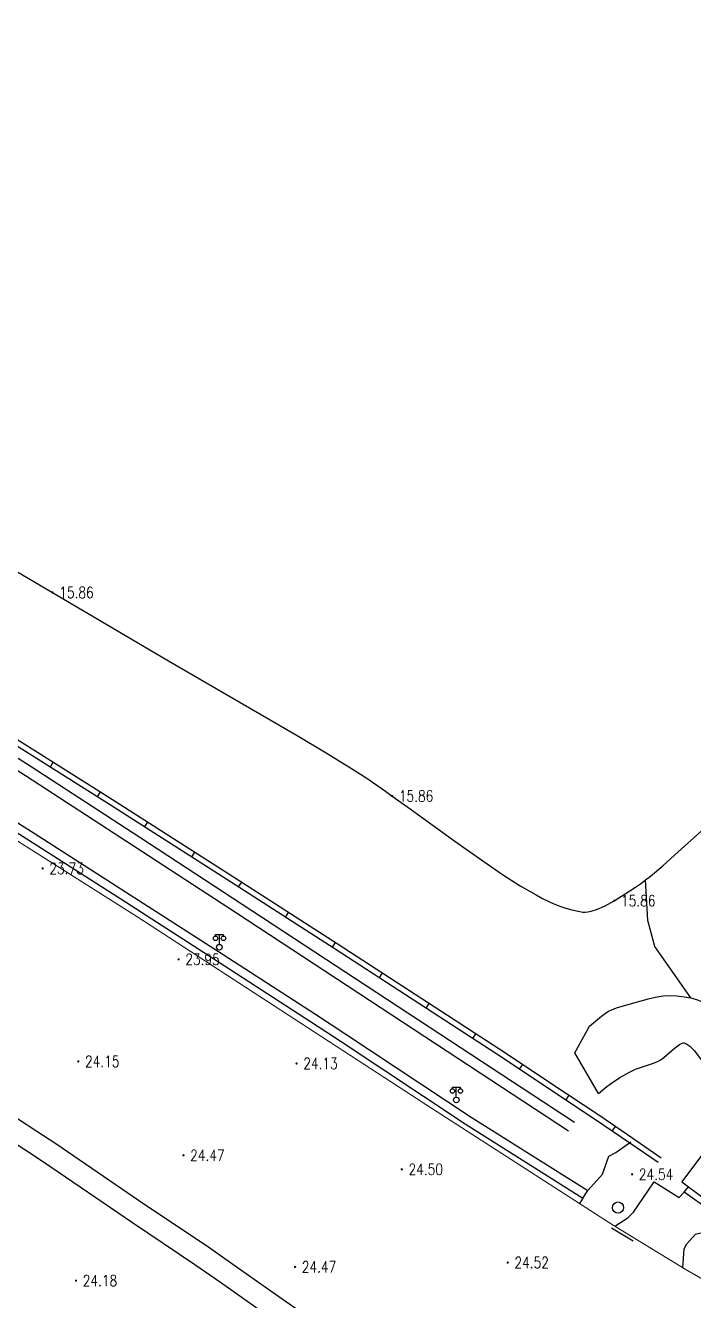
# Model space of a CAD drawing. Extents: x 404846 to 408477, y 3390929 to 3392894.
# Drawn here: x 407507.2 to 407567, y 3391771.4 to 3391885.6 of the extents above; entities that cross this region are included whole.
import ezdxf
from ezdxf.enums import TextEntityAlignment as Align

# ---------------------------------------------------------------- set-up
doc = ezdxf.new("R2010")
doc.units = 0
doc.header["$LTSCALE"] = 0.5
doc.layers.get('0').update_dxf_attribs({"linetype": 'CONTINUOUS'})
for name, color, linetype in [('DLDW', 11, 'CONTINUOUS'), ('DLSS', 4, 'CONTINUOUS'), ('DMTZ', 3, 'CONTINUOUS'), ('GCD', 1, 'CONTINUOUS'), ('GXYZ', 2, 'CONTINUOUS'), ('JMD', 6, 'CONTINUOUS'), ('SXSS', 5, 'CONTINUOUS'), ('ZBTZ', 3, 'CONTINUOUS')]:
    doc.layers.add(name, color=color, linetype=linetype)
doc.styles.add('HZ', font='rs.shx', dxfattribs={"width": 0.8, "bigfont": 'hztxt.shx'})
doc.linetypes.add('10411', pattern='A,2,[150,AAA.SHX,S=1,R=0,X=0,Y=1],2,[151,AAA.SHX,S=1,R=0,X=0,Y=3],1e-11', length=4)
doc.linetypes.add('10421', pattern='A,2,[150,AAA.SHX,S=0.5,R=0,X=0,Y=0.5],1e-11', length=2)
doc.linetypes.add('10422', pattern='A,0.75,[150,AAA.SHX,S=0.5,R=0,X=0,Y=0.5],1.5,[177,AAA.SHX,S=1,R=0,X=0,Y=0.4],0.75', length=3)
doc.linetypes.add('1161', pattern='A,0,[149,AAA.SHX,S=0.15,R=0,X=0,Y=0],-1.6', length=1.6)
doc.linetypes.add('732', pattern='A,9,-0.5,[162,AAA.SHX,S=1,R=0,X=0,Y=0],-0.5', length=10)

# ---------------------------------------------------------------- blocks, each defined once
blk = doc.blocks.new('gc097')
for p, q in [((-0.7, 2), (-0.7, 2.3)), ((-0.7, 2.3), (0.7, 2.3)), ((0, 0.5), (0, 2.3)), ((0.7, 2.3), (0.7, 2))]:
    blk.add_line(p, q)
for centre, radius in [((-0.7, 1.6), 0.4), ((0, 0), 0.5), ((0.73, 1.6), 0.4)]:
    blk.add_circle(centre, radius)
blk = doc.blocks.new('GC200')
at = {"linetype": 'Continuous', "const_width": 0.2, "flags": 128}
blk.add_lwpolyline([(-0.1, 0, 1), (0.1, 0, 1)], format="xyb", close=True, dxfattribs=at)
blk = doc.blocks.new('gc188')
blk.add_circle((0, 0), 1)

msp = doc.modelspace()

# ---------------------------------------------------------------- linework, layer by layer
at = {"layer": 'DLSS', "linetype": 'Continuous', "const_width": 0.1, "flags": 128}
for points, elevation in [([(407543.346, 3391788.747), (407517.366, 3391805.649), (407503.271, 3391814.572)], 24.055), ([(407571.259, 3391771.34), (407566.41, 3391774.111), (407566.093, 3391774.304), (407559.996, 3391778.024), (407559.867, 3391778.103), (407556.834, 3391780.058), (407543.346, 3391788.747)], 24.57)]:
    msp.add_lwpolyline(points, dxfattribs=dict(at, elevation=elevation))
at = {"layer": 'DMTZ', "linetype": '10411', "elevation": 23.843, "flags": 128}
msp.add_lwpolyline([(407558.539, 3391789.898), (407559.272, 3391790.537), (407559.605, 3391790.79), (407560.456, 3391791.345), (407561.311, 3391791.837), (407561.847, 3391792.09), (407563.469, 3391792.625), (407563.814, 3391792.766), (407564.059, 3391792.896), (407564.398, 3391793.148), (407565.325, 3391793.938), (407565.806, 3391794.3), (407565.976, 3391794.397), (407566.127, 3391794.445), (407566.216, 3391794.44), (407566.368, 3391794.381), (407566.538, 3391794.275), (407566.713, 3391794.139), (407567.107, 3391793.755), (407567.757, 3391792.901), (407568.039, 3391792.596), (407568.359, 3391792.399), (407569.367, 3391791.922), (407569.56, 3391791.798), (407569.705, 3391791.666), (407569.806, 3391791.491), (407569.872, 3391791.269), (407569.926, 3391790.953), (407570.022, 3391790.144), (407570.119, 3391789.736), (407570.194, 3391789.572), (407570.301, 3391789.406), (407570.439, 3391789.224), (407570.595, 3391789.053), (407570.755, 3391788.918), (407570.858, 3391788.863), (407570.941, 3391788.84), (407571.15, 3391788.825), (407571.802, 3391788.836), (407571.977, 3391788.801), (407572.059, 3391788.741), (407572.115, 3391788.638), (407572.155, 3391788.498), (407572.261, 3391787.655), (407572.296, 3391787.514), (407572.374, 3391787.311), (407572.641, 3391786.83), (407573.211, 3391785.994), (407573.38, 3391785.722), (407573.514, 3391785.438), (407573.895, 3391784.508), (407574.033, 3391784.252), (407574.154, 3391784.086), (407574.32, 3391783.941), (407574.589, 3391783.803), (407574.974, 3391783.66), (407575.716, 3391783.429), (407576.186, 3391783.264), (407576.648, 3391783.077), (407576.996, 3391782.89), (407577.11, 3391782.805), (407577.412, 3391782.481), (407577.669, 3391782.135), (407577.869, 3391781.811), (407578.183, 3391781.197), (407578.263, 3391780.977), (407578.296, 3391780.826), (407578.301, 3391780.737), (407578.288, 3391780.645), (407578.113, 3391780.087), (407578.087, 3391779.942), (407578.092, 3391779.865), (407578.172, 3391779.71), (407578.297, 3391779.568), (407578.422, 3391779.427)], dxfattribs=at)
at = {"layer": 'DMTZ', "linetype": '10422', "elevation": 24.981, "flags": 128}
msp.add_lwpolyline([(407568.502, 3391784.168), (407569.13, 3391785.012), (407574.217, 3391781.243), (407571.247, 3391777.055), (407569.534, 3391778.321), (407568.393, 3391779.165), (407568.578, 3391779.403), (407566.221, 3391781.059), (407566.597, 3391781.566)], dxfattribs=at)
at = {"layer": 'DMTZ', "linetype": '10421', "elevation": 24.454, "flags": 128}
msp.add_lwpolyline([(407559.696, 3391777.889), (407561.646, 3391776.704)], dxfattribs=at)
at = {"layer": 'GXYZ', "linetype": '732', "elevation": 23.804, "flags": 128}
for points in [[(407455.978, 3391851.272), (407469.007, 3391843.405), (407476.66, 3391838.74), (407482.046, 3391835.402), (407489.065, 3391831.019), (407496.528, 3391826.333), (407499.433, 3391824.496), (407507.708, 3391819.2), (407517.457, 3391812.873), (407526.613, 3391806.882), (407556.382, 3391787.345)], [(407455.489, 3391850.462), (407468.516, 3391842.596), (407476.164, 3391837.934), (407481.546, 3391834.599), (407488.563, 3391830.217), (407496.023, 3391825.532), (407498.925, 3391823.697), (407507.195, 3391818.405), (407516.94, 3391812.08), (407526.095, 3391806.09), (407555.863, 3391786.553)]]:
    msp.add_lwpolyline(points, dxfattribs=at)
at = {"layer": 'JMD', "linetype": 'Continuous', "elevation": 28.235, "flags": 128}
msp.add_lwpolyline([(407566.597, 3391781.566), (407568.335, 3391780.272), (407570.261, 3391782.858), (407568.502, 3391784.168), (407567.941, 3391784.586), (407566.015, 3391782), (407566.597, 3391781.566)], close=True, dxfattribs=at)
at = {"layer": 'SXSS', "linetype": 'Continuous'}
for p, q in [((407509.672, 3391819.577), (407509.406, 3391819.154)), ((407513.908, 3391816.922), (407513.643, 3391816.498)), ((407518.124, 3391814.233), (407517.854, 3391813.812)), ((407522.334, 3391811.537), (407522.065, 3391811.116)), ((407526.544, 3391808.839), (407526.274, 3391808.419)), ((407530.75, 3391806.136), (407530.48, 3391805.715)), ((407534.956, 3391803.432), (407534.686, 3391803.011)), ((407539.148, 3391800.707), (407538.876, 3391800.288)), ((407543.34, 3391797.982), (407543.068, 3391797.562)), ((407547.532, 3391795.256), (407547.26, 3391794.837)), ((407551.715, 3391792.517), (407551.438, 3391792.1)), ((407555.88, 3391789.751), (407555.604, 3391789.335)), ((407560.03, 3391786.962), (407559.746, 3391786.55))]:
    msp.add_line(p, q, dxfattribs=at)
at = {"layer": 'SXSS', "linetype": '10422', "elevation": 24.672, "flags": 128}
msp.add_lwpolyline([(407563.867, 3391783.717), (407561.331, 3391785.46), (407558.282, 3391787.557), (407554.084, 3391790.343), (407550.015, 3391793.045), (407534.862, 3391802.898), (407525.572, 3391808.87), (407514.409, 3391816.018), (407503.049, 3391823.138), (407479.883, 3391837.428), (407470.472, 3391843.12), (407466.4, 3391845.582), (407464.517, 3391846.72), (407455.1, 3391852.403), (407442.995, 3391859.595), (407433.573, 3391865.066), (407422.628, 3391871.488), (407417.956, 3391874.179), (407414.229, 3391876.293), (407411.396, 3391877.859), (407403.508, 3391882.028), (407397.953, 3391885.145)], dxfattribs=at)
at = {"layer": 'SXSS', "color": 7, "linetype": 'Continuous', "elevation": 24.672, "flags": 128}
msp.add_lwpolyline([(407564.15, 3391784.129), (407561.614, 3391785.872), (407558.562, 3391787.971), (407554.361, 3391790.76), (407550.29, 3391793.463), (407535.133, 3391803.318), (407525.842, 3391809.291), (407514.677, 3391816.44), (407503.313, 3391823.563), (407480.144, 3391837.855), (407470.731, 3391843.548), (407466.659, 3391846.01), (407464.776, 3391847.148), (407455.357, 3391852.832), (407443.248, 3391860.026), (407433.825, 3391865.498), (407422.879, 3391871.92), (407418.204, 3391874.613), (407414.473, 3391876.729), (407411.634, 3391878.299), (407403.747, 3391882.467), (407398.198, 3391885.581)], dxfattribs=at)
at = {"layer": 'SXSS', "linetype": 'Continuous', "flags": 128}
for points, elevation in [([(407505.789, 3391837.052), (407509.634, 3391834.787), (407520.012, 3391828.67), (407531.532, 3391821.983), (407534.133, 3391820.435), (407536.18, 3391819.176), (407537.685, 3391818.204), (407539.456, 3391816.984), (407540.051, 3391816.561), (407541.448, 3391815.567), (407545.678, 3391812.513), (407548.183, 3391810.741), (407549.949, 3391809.542), (407551.532, 3391808.526), (407552.945, 3391807.695), (407553.532, 3391807.379), (407554.085, 3391807.107), (407554.549, 3391806.902), (407555.062, 3391806.704), (407555.6, 3391806.521), (407556.161, 3391806.355), (407556.85, 3391806.202), (407557.127, 3391806.167), (407557.344, 3391806.161), (407557.575, 3391806.18), (407557.866, 3391806.235), (407558.434, 3391806.416), (407559.137, 3391806.732), (407559.954, 3391807.184), (407560.93, 3391807.795), (407561.86, 3391808.402), (407562.291, 3391808.703), (407562.742, 3391809.049), (407563.193, 3391809.394), (407564.291, 3391810.315), (407565.358, 3391811.262), (407567.997, 3391813.661)], 15.855), ([(407476.463, 3391832.829), (407487.996, 3391825.684), (407499.944, 3391818.29), (407501.971, 3391817.021), (407508.41, 3391812.95), (407516.177, 3391807.988), (407524.927, 3391802.356), (407533.176, 3391797.009), (407535.897, 3391795.232), (407547.145, 3391787.804)], 23.671), ([(407476.055, 3391832.172), (407487.588, 3391825.026), (407499.535, 3391817.633), (407501.56, 3391816.366), (407507.994, 3391812.297), (407515.759, 3391807.336), (407524.507, 3391801.706), (407532.753, 3391796.36), (407535.473, 3391794.584), (407546.603, 3391787.18)], 23.671), ([(407546.603, 3391787.18), (407557.147, 3391780.543)], 24.19), ([(407547.145, 3391787.804), (407557.568, 3391781.212)], 24.19), ([(407557.147, 3391780.543), (407557.568, 3391781.212)], 24.243)]:
    msp.add_lwpolyline(points, dxfattribs=dict(at, elevation=elevation))
at = {"layer": 'ZBTZ', "linetype": '1161', "flags": 128}
for points, elevation in [([(407566.812, 3391798.474), (407563.574, 3391803.084), (407562.967, 3391805.397), (407562.742, 3391809.049)], 17.834), ([(407558.539, 3391789.898), (407556.424, 3391793.564), (407557.734, 3391795.936), (407558.794, 3391796.828), (407559.134, 3391797.08), (407559.446, 3391797.276), (407559.744, 3391797.417), (407560.162, 3391797.572), (407561.495, 3391797.975), (407562.355, 3391798.223), (407563.113, 3391798.418), (407563.802, 3391798.567), (407564.317, 3391798.647), (407564.87, 3391798.676), (407565.52, 3391798.654), (407566.205, 3391798.583), (407566.812, 3391798.474), (407567.102, 3391798.39), (407567.393, 3391798.307), (407567.67, 3391798.187), (407567.793, 3391798.117), (407568.134, 3391797.86), (407568.926, 3391797.163), (407569.259, 3391796.902), (407569.513, 3391796.75), (407569.808, 3391796.601), (407571.353, 3391795.904), (407571.682, 3391795.72), (407571.912, 3391795.558), (407572.082, 3391795.4), (407572.304, 3391795.152), (407573.181, 3391794.055), (407573.357, 3391793.863), (407573.525, 3391793.71), (407573.799, 3391793.526), (407574.601, 3391793.09), (407574.924, 3391792.891), (407575.104, 3391792.752), (407575.243, 3391792.607), (407575.327, 3391792.472), (407575.442, 3391792.166), (407575.527, 3391791.797), (407575.589, 3391791.388), (407575.712, 3391790.342), (407575.801, 3391789.887), (407575.849, 3391789.753), (407575.937, 3391789.591), (407576.414, 3391788.903), (407574.651, 3391786.317), (407575.388, 3391785.805), (407577.623, 3391788.007), (407579.727, 3391786.716), (407580.689, 3391786.506), (407582.342, 3391785.221), (407583.497, 3391784.325), (407584.197, 3391783.872), (407585.682, 3391783.148), (407586.177, 3391782.826), (407586.34, 3391782.68), (407586.542, 3391782.439), (407587.24, 3391781.434)], 19.63), ([(407543.351, 3391762.384), (407535.063, 3391768.108), (407530.198, 3391771.5), (407525.796, 3391774.605), (407523.502, 3391776.199), (407517.888, 3391779.952), (407509.93, 3391785.409), (407508.234, 3391786.522), (407504.546, 3391788.895)], 24.302), ([(407542.169, 3391760.726), (407533.933, 3391766.49), (407529.065, 3391769.885), (407524.664, 3391772.988), (407522.391, 3391774.568), (407516.781, 3391778.318), (407508.831, 3391783.77), (407507.159, 3391784.867), (407503.478, 3391787.236)], 24.302), ([(407557.568, 3391781.212), (407558.89, 3391782.688), (407559.472, 3391784.301), (407560.096, 3391784.613), (407561.424, 3391785.597)], 24.517), ([(407559.996, 3391778.024), (407561.158, 3391778.779), (407561.674, 3391779.292), (407562.958, 3391781.152), (407563.53, 3391782.013), (407565.764, 3391780.589), (407566.221, 3391781.059)], 24.389), ([(407557.147, 3391780.543), (407556.834, 3391780.058)], 24.246), ([(407566.093, 3391774.304), (407566.224, 3391775.991), (407566.441, 3391776.458), (407567.213, 3391777.32), (407567.571, 3391777.414), (407568.475, 3391777.492), (407569.534, 3391778.321)], 24.542)]:
    msp.add_lwpolyline(points, dxfattribs=dict(at, elevation=elevation))

# ---------------------------------------------------------------- block references
at = {"layer": 'DLDW', "linetype": 'Continuous', "xscale": 0.5, "yscale": 0.5}
for p in [(407524.578, 3391803.016, 24.028), (407545.801, 3391789.336, 24.361)]:
    msp.add_blockref('gc097', p, dxfattribs=at)
at = {"layer": 'GCD', "linetype": 'Continuous'}
ref = msp.add_blockref('GC200', (407509.634, 3391834.787, 15.855), dxfattribs=dict(at, xscale=0.5, yscale=0.5, zscale=0.5))
ref.add_attrib('height', '15.86', dxfattribs={"linetype": 'Continuous', "height": 1, "style": 'HZ', "width": 0.8}).set_placement((407510.234, 3391834.787, 15.855), align=Align.MIDDLE_LEFT)
ref = msp.add_blockref('GC200', (407540.051, 3391816.561, 15.855), dxfattribs=dict(at, xscale=0.5, yscale=0.5, zscale=0.5))
ref.add_attrib('height', '15.86', dxfattribs={"linetype": 'Continuous', "height": 1, "style": 'HZ', "width": 0.8}).set_placement((407540.651, 3391816.561, 15.855), align=Align.MIDDLE_LEFT)
ref = msp.add_blockref('GC200', (407508.748, 3391810.074, 23.725), dxfattribs=dict(at, xscale=0.5, yscale=0.5, zscale=0.5))
ref.add_attrib('height', '23.73', dxfattribs={"linetype": 'Continuous', "height": 1, "style": 'HZ', "width": 0.8}).set_placement((407509.348, 3391810.074, 23.725), align=Align.MIDDLE_LEFT)
ref = msp.add_blockref('GC200', (407559.954, 3391807.184, 15.855), dxfattribs=dict(at, xscale=0.5, yscale=0.5, zscale=0.5))
ref.add_attrib('height', '15.86', dxfattribs={"linetype": 'Continuous', "height": 1, "style": 'HZ', "width": 0.8}).set_placement((407560.554, 3391807.184, 15.855), align=Align.MIDDLE_LEFT)
ref = msp.add_blockref('GC200', (407520.923, 3391801.928, 23.946), dxfattribs=dict(at, xscale=0.5, yscale=0.5, zscale=0.5))
ref.add_attrib('height', '23.95', dxfattribs={"linetype": 'Continuous', "height": 1, "style": 'HZ', "width": 0.8}).set_placement((407521.523, 3391801.928, 23.946), align=Align.MIDDLE_LEFT)
ref = msp.add_blockref('GC200', (407511.94, 3391792.785, 24.15), dxfattribs=dict(at, xscale=0.5, yscale=0.5, zscale=0.5))
ref.add_attrib('height', '24.15', dxfattribs={"linetype": 'Continuous', "height": 1, "style": 'HZ', "width": 0.8}).set_placement((407512.54, 3391792.785, 24.15), align=Align.MIDDLE_LEFT)
ref = msp.add_blockref('GC200', (407531.49, 3391792.603, 24.131), dxfattribs=dict(at, xscale=0.5, yscale=0.5, zscale=0.5))
ref.add_attrib('height', '24.13', dxfattribs={"linetype": 'Continuous', "height": 1, "style": 'HZ', "width": 0.8}).set_placement((407532.09, 3391792.603, 24.131), align=Align.MIDDLE_LEFT)
ref = msp.add_blockref('GC200', (407521.358, 3391784.379, 24.467), dxfattribs=dict(at, xscale=0.5, yscale=0.5, zscale=0.5))
ref.add_attrib('height', '24.47', dxfattribs={"linetype": 'Continuous', "height": 1, "style": 'HZ', "width": 0.8}).set_placement((407521.958, 3391784.379, 24.467), align=Align.MIDDLE_LEFT)
ref = msp.add_blockref('GC200', (407540.919, 3391783.118, 24.501), dxfattribs=dict(at, xscale=0.5, yscale=0.5, zscale=0.5))
ref.add_attrib('height', '24.50', dxfattribs={"linetype": 'Continuous', "height": 1, "style": 'HZ', "width": 0.8}).set_placement((407541.519, 3391783.118, 24.501), align=Align.MIDDLE_LEFT)
ref = msp.add_blockref('GC200', (407561.551, 3391782.675, 24.541), dxfattribs=dict(at, xscale=0.5, yscale=0.5, zscale=0.5))
ref.add_attrib('height', '24.54', dxfattribs={"linetype": 'Continuous', "height": 1, "style": 'HZ', "width": 0.8}).set_placement((407562.151, 3391782.675, 24.541), align=Align.MIDDLE_LEFT)
ref = msp.add_blockref('GC200', (407531.358, 3391774.379, 24.467), dxfattribs=dict(at, xscale=0.5, yscale=0.5, zscale=0.5))
ref.add_attrib('height', '24.47', dxfattribs={"linetype": 'Continuous', "height": 1, "style": 'HZ', "width": 0.8}).set_placement((407531.958, 3391774.379, 24.467), align=Align.MIDDLE_LEFT)
ref = msp.add_blockref('GC200', (407550.407, 3391774.769, 24.519), dxfattribs=dict(at, xscale=0.5, yscale=0.5, zscale=0.5))
ref.add_attrib('height', '24.52', dxfattribs={"linetype": 'Continuous', "height": 1, "style": 'HZ', "width": 0.8}).set_placement((407551.007, 3391774.769, 24.519), align=Align.MIDDLE_LEFT)
ref = msp.add_blockref('GC200', (407511.736, 3391773.151, 24.177), dxfattribs=dict(at, xscale=0.5, yscale=0.5, zscale=0.5))
ref.add_attrib('height', '24.18', dxfattribs={"linetype": 'Continuous', "height": 1, "style": 'HZ', "width": 0.8}).set_placement((407512.336, 3391773.151, 24.177), align=Align.MIDDLE_LEFT)
at = {"layer": 'GXYZ', "linetype": 'Continuous', "xscale": 0.5, "yscale": 0.5}
msp.add_blockref('gc188', (407560.288, 3391779.693, 24.622), dxfattribs=at)

doc.saveas('drawing.dxf')
